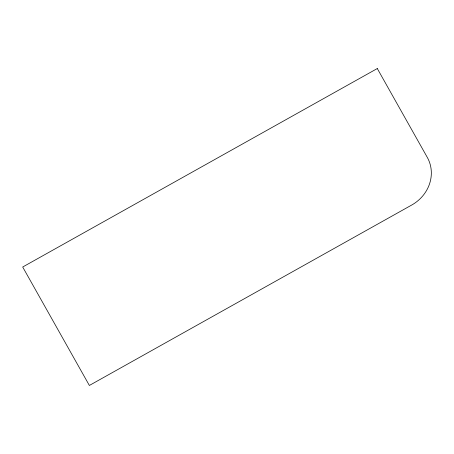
<?xml version="1.0" encoding="UTF-8"?>
<svg xmlns="http://www.w3.org/2000/svg" width="454" height="454" viewBox="0 0 454 454"><rect width="100%" height="100%" fill="white"/><g stroke="black" fill="none" stroke-linecap="round" stroke-linejoin="round"><path stroke-width="0.68" d="M377.291 68.543L22.7 267.009L89.364 385.457L411.716 205.038A36.944 33.982 -28.5 0 0 427.288 157.379L377.291 68.543"/></g></svg>
